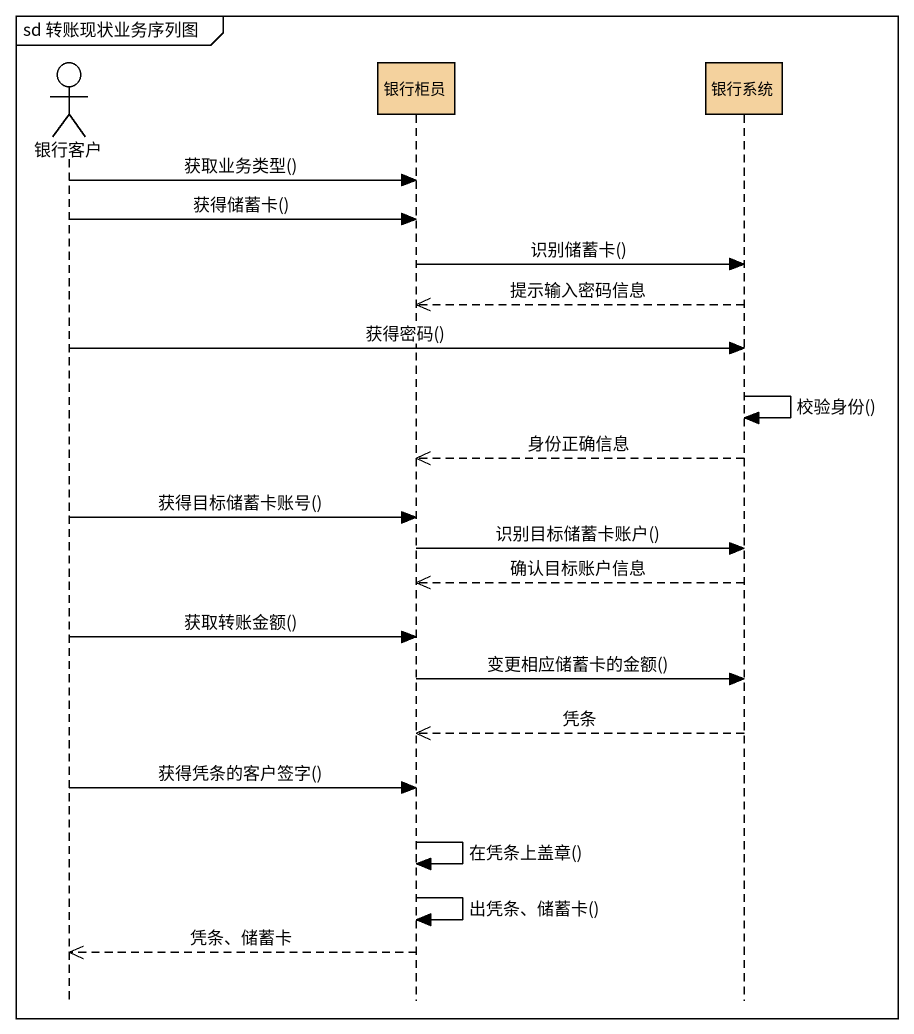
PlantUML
@startuml
mainframe sd 转账现状业务序列图
hide footbox
actor 银行客户
participant 银行柜员 #F4D29E
participant 银行系统 #F4D29E

银行客户 -> 银行柜员 : 获取业务类型()
银行客户 -> 银行柜员 : 获得储蓄卡()
银行柜员 -> 银行系统 : 识别储蓄卡()
银行系统 -->> 银行柜员 : 提示输入密码信息
银行客户 -> 银行系统 : 获得密码()
银行系统 -> 银行系统 : 校验身份()
银行系统 -->> 银行柜员 : 身份正确信息
银行客户 -> 银行柜员 : 获得目标储蓄卡账号()
银行柜员 -> 银行系统 : 识别目标储蓄卡账户()
银行系统 -->> 银行柜员 : 确认目标账户信息
银行客户 -> 银行柜员 : 获取转账金额()
银行柜员 -> 银行系统 : 变更相应储蓄卡的金额()
银行系统 -->> 银行柜员 : 凭条
银行客户 -> 银行柜员 : 获得凭条的客户签字()
银行柜员 -> 银行柜员 : 在凭条上盖章()
银行柜员 -> 银行柜员 : 出凭条、储蓄卡()
银行柜员 -->> 银行客户 : 凭条、储蓄卡
@enduml
